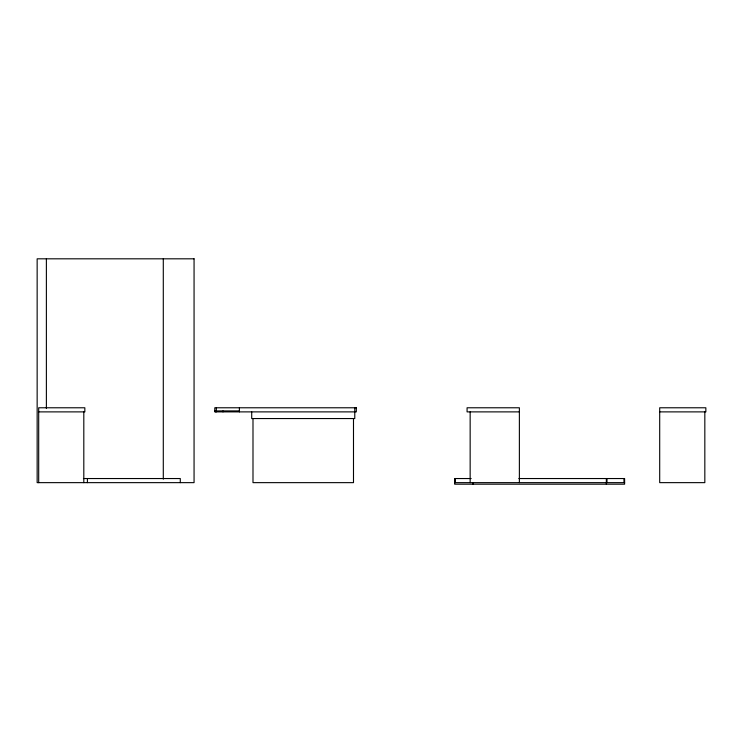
<?xml version="1.0" encoding="UTF-8"?>
<svg xmlns="http://www.w3.org/2000/svg" width="743" height="743" viewBox="0 0 743 743"><rect width="100%" height="100%" fill="white"/><g stroke="black" fill="none" stroke-linecap="round" stroke-linejoin="round"><path stroke-width="1.11" d="M606.985 482.644L606.985 478.538M623.971 482.644L623.971 478.538M214.801 410.916L239.404 410.916M215.396 411.882L215.238 410.916M38.692 411.882L84.841 411.882L84.841 407.777L38.692 407.777L38.692 482.644M519.376 411.882L467.078 411.882L467.078 407.777L519.376 407.777L519.376 482.644M659.7 411.882L705.85 411.882L705.85 407.777L659.7 407.777L659.7 482.644L704.828 482.644L704.828 411.882M83.42 478.538L180.289 478.538L180.289 482.644M471.164 478.538L454.67 478.538L454.67 484.185L624.612 484.185L624.612 478.538L518.846 478.538M454.67 482.644L624.612 482.644M606.344 478.538L606.344 484.185M472.938 482.644L472.938 484.185M470.152 411.882L470.152 482.644M455.301 478.538L455.301 482.644M354.773 407.777L354.773 418.55L251.71 418.55L251.71 411.882M353.492 418.55L353.492 482.644L252.991 482.644L252.991 418.55M239.404 407.777L239.404 411.882M222.993 410.916L222.993 411.882M216.324 407.777L216.324 411.882M163.293 258.815L163.293 479.161M87.405 478.538L87.405 482.644M83.81 411.882L83.81 482.644M46.382 258.815L46.382 408.418M194.062 258.815L37.15 258.815L37.15 482.644L194.062 482.644L194.062 258.815M356.306 407.777L214.792 407.777L214.792 411.882L356.306 411.882L356.315 407.777"/></g></svg>
